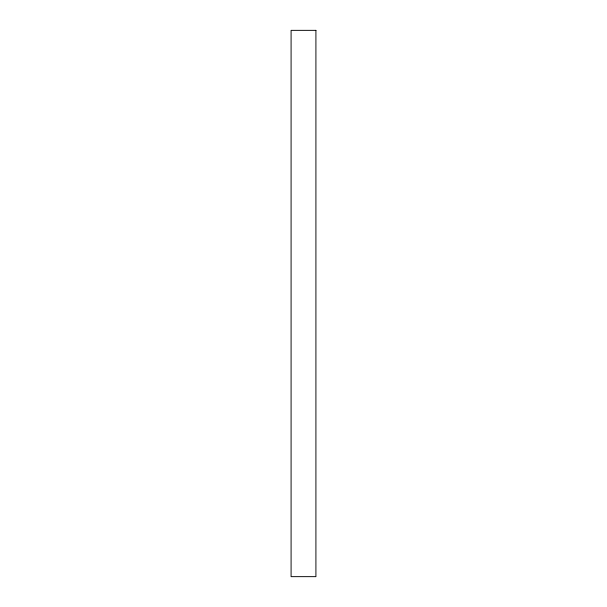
<?xml version="1.0" encoding="UTF-8"?>
<svg xmlns="http://www.w3.org/2000/svg" width="607" height="607" viewBox="0 0 607 607"><rect width="100%" height="100%" fill="white"/><g stroke="black" fill="none" stroke-linecap="round" stroke-linejoin="round"><path stroke-width="0.91" d="M315.913 30.35L291.087 30.35L291.087 576.65L315.913 576.65L315.913 30.35"/></g></svg>
